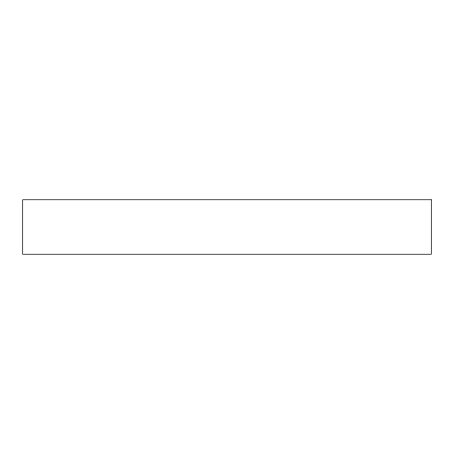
<?xml version="1.0" encoding="UTF-8"?>
<svg xmlns="http://www.w3.org/2000/svg" width="454" height="454" viewBox="0 0 454 454"><rect width="100%" height="100%" fill="white"/><g stroke="black" fill="none" stroke-linecap="round" stroke-linejoin="round"><path stroke-width="0.68" d="M431.3 199.76L22.7 199.76L22.7 254.24L431.3 254.24L431.3 199.76"/></g></svg>
